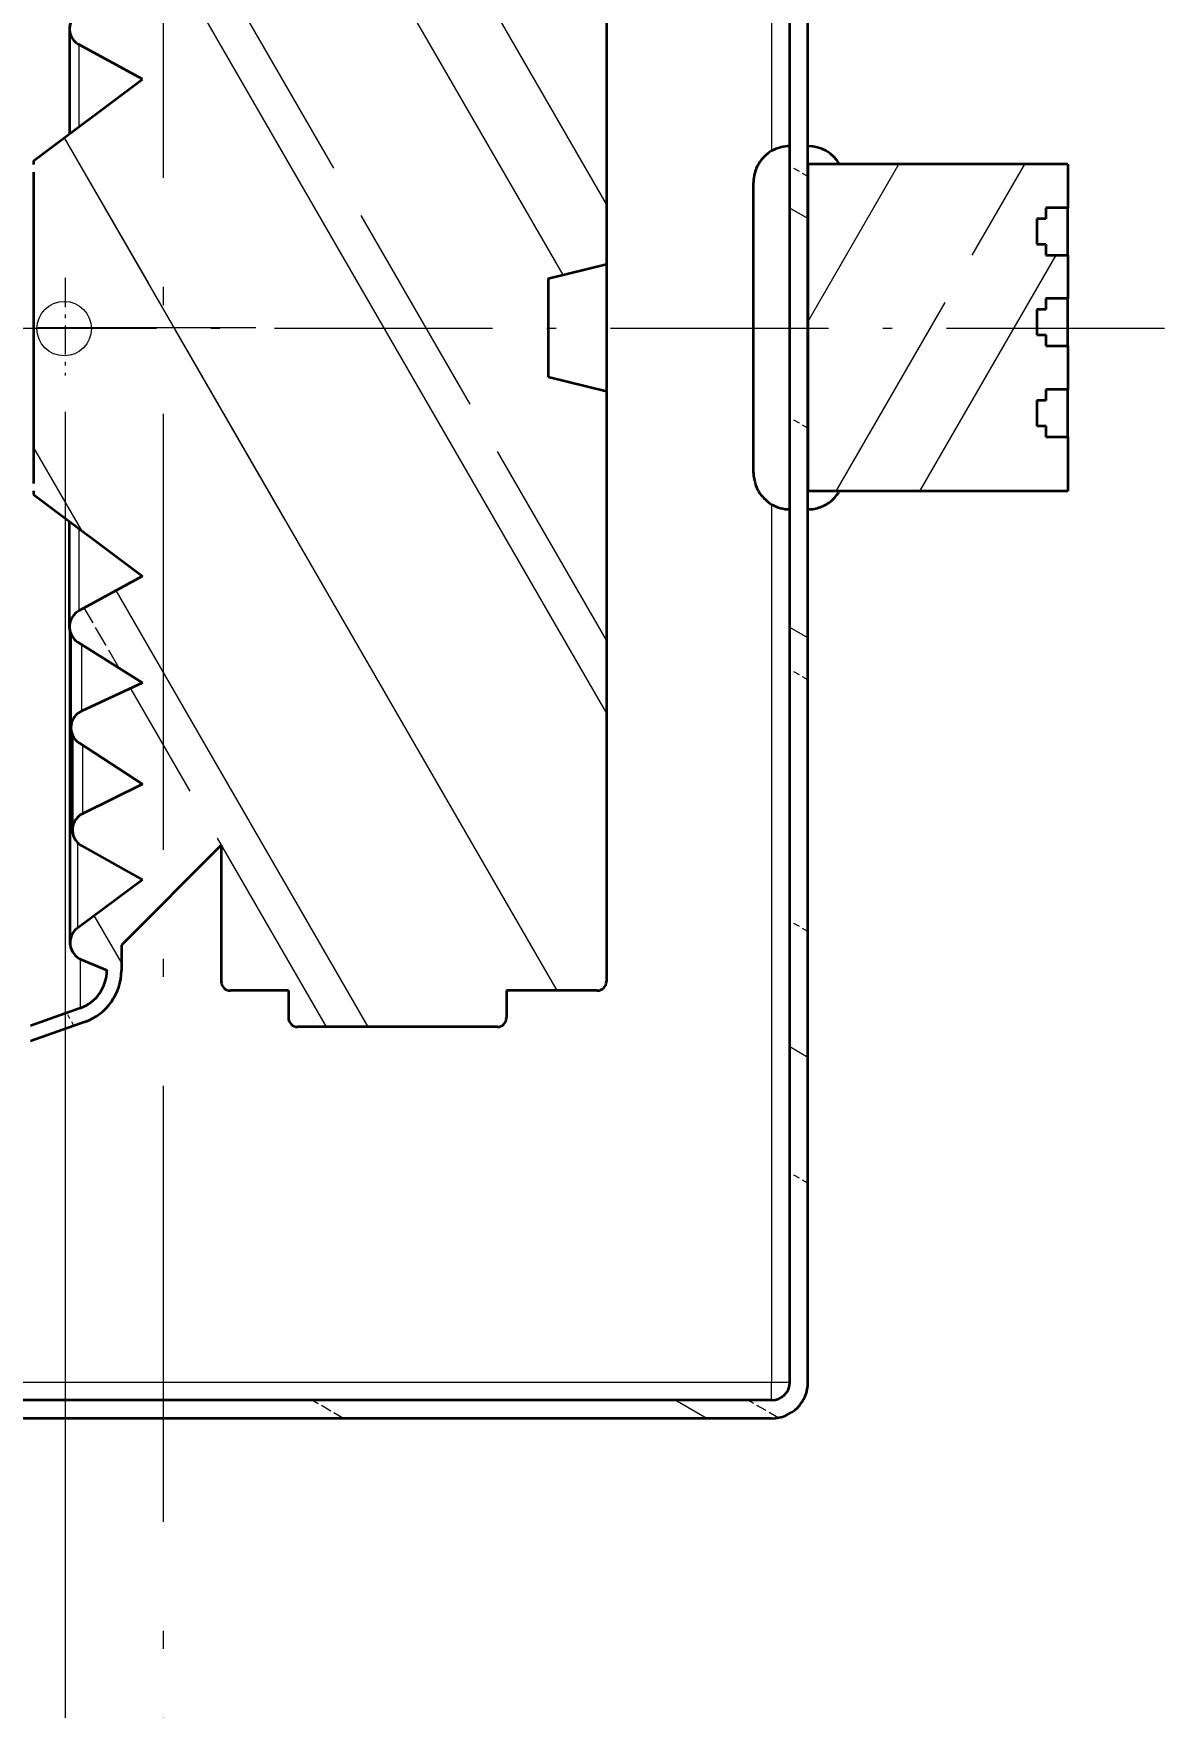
# Model space of a CAD drawing. Extents: x 23 to 587, y 4 to 413.
# Drawn here: x 187.11 to 218.24, y 102.56 to 148.64 of the extents above; entities that cross this region are included whole.
import ezdxf
from ezdxf.enums import TextEntityAlignment as Align

# ---------------------------------------------------------------- set-up
doc = ezdxf.new("R2010")
doc.units = 0
doc.linetypes.add('DASHDOT', pattern=[18.5, 12, -3, 0.5, -3])
doc.linetypes.add('DASHED', pattern=[15, 12, -3])
doc.layers.get('0').update_dxf_attribs({"lineweight": 13})
doc.styles.get("Standard").update_dxf_attribs({"font": 'isocp.shx'})
doc.dimstyles.get("Standard").update_dxf_attribs({"dimtxt": 2.5, "dimasz": 2.5, "dimexe": 1.25, "dimexo": 0.625, "dimtad": 1, "dimtxsty": 'Standard', "dimcen": 2.5, "dimadec": 0, "dimazin": 0, "dimtfac": 1, "dimtmove": 0, "dimatfit": 0, "dimfxl": 0, "dimarcsym": 0})

# ---------------------------------------------------------------- blocks, each defined once
blk = doc.blocks.new('*D509')
at = {"color": 7, "lineweight": 13}
for p, q in [((187.975, 138.232), (187.975, 96.024)), ((162.745, 98.024), (195.675, 98.024))]:
    blk.add_line(p, q, dxfattribs=at)
at = {"color": 7, "lineweight": 13, "ltscale": 0.156243}
blk.add_line((190.675, 102.273), (190.675, 96.024), dxfattribs=at)
at = {"color": 7, "lineweight": 13}
for points in [[(186.043, 97.506), (187.975, 98.024), (186.043, 98.541)], [(192.606, 98.541), (190.675, 98.024), (192.606, 97.506)]]:
    blk.add_lwpolyline(points, dxfattribs=at)
for s, height, width, p, p2 in [('[', 2.5, 1.552524, (171.6, 100.024), (172.571, 100.024)), (']', 2.5, 1.552524, (182.868, 100.024), (183.838, 100.024)), ('5.4', 2.5, 1.419405, (162.745, 100.024), (168.6, 100.024)), ('0.21', 2.5, 1.619006, (173.571, 100.024), (181.868, 100.024)), ('/', 1, 1.818182, (169.6, 100.774), (170.6, 100.774))]:
    blk.add_text(s, height=height, dxfattribs=dict(at, width=width)).set_placement(p, p2, align=Align.FIT)
blk = doc.blocks.new('BLOCK6963')
at = {"color": 7, "linetype": 'DASHDOT', "lineweight": 13}
for p, q in [((23.5, 15.65), (23.5, -15.55)), ((39.1, 0.05), (7.9, 0.05))]:
    blk.add_line(p, q, dxfattribs=at)
blk = doc.blocks.new('BLOCK7005')
at = {"color": 7, "linetype": 'DASHDOT', "lineweight": 13}
for p, q in [((0, 13), (0, -13)), ((89.128, 0), (-13, 0))]:
    blk.add_line(p, q, dxfattribs=at)
blk = doc.blocks.new('BLOCK7007')
at = {"color": 7, "lineweight": 13}
for p, q in [((67.5, 58), (67.5, 9.782)), ((67.5, -9.682), (67.5, -58)), ((13, -58), (67.5, -58))]:
    blk.add_line(p, q, dxfattribs=at)
at = {"color": 7, "lineweight": 35}
for p, q in [((68.5, -58), (68.5, 58)), ((69.5, -58), (69.5, 58)), ((58.4, 36.05), (58.4, 3.545)), ((58.4, -3.445), (58.4, -35.95)), ((67.5, -59), (1.5, -59)), ((67.5, -60), (1.5, -60))]:
    blk.add_line(p, q, dxfattribs=at)
at = {"color": 7, "lineweight": 35, "ltscale": 0.099596}
for p, q in [((32.862, 13.735), (29.36, 15.635)), ((32.862, -13.635), (29.36, -15.535))]:
    blk.add_line(p, q, dxfattribs=at)
at = {"color": 7, "lineweight": 13, "ltscale": 0.113236}
for p, q in [((29.36, 15.635), (29.36, 11.106)), ((29.36, -11.006), (29.36, -15.535))]:
    blk.add_line(p, q, dxfattribs=at)
at = {"color": 7, "lineweight": 35, "ltscale": 0.187584}
for p, q in [((26.862, 9.23), (32.862, 13.735)), ((26.862, -9.13), (32.862, -13.635))]:
    blk.add_line(p, q, dxfattribs=at)
at = {"color": 7, "lineweight": 35, "ltscale": 0.004881}
for p, q in [((26.862, 9.23), (26.862, 9.035)), ((26.862, -8.935), (26.862, -9.13))]:
    blk.add_line(p, q, dxfattribs=at)
at = {"color": 7, "lineweight": 35, "ltscale": 0.030604}
blk.add_line((68.5, 8.826), (68.5, 10.05), dxfattribs=at)
at = {"color": 7, "lineweight": 35, "ltscale": 0.428581}
blk.add_line((26.862, 8.622), (26.862, -8.522), dxfattribs=at)
at = {"color": 7, "lineweight": 35, "ltscale": 0.469396}
blk.add_line((68.5, -9.95), (68.5, 8.826), dxfattribs=at)
at = {"color": 7, "lineweight": 35, "ltscale": 0.3575}
for p, q in [((83.8, 9.05), (69.5, 9.05)), ((83.8, -8.95), (69.5, -8.95))]:
    blk.add_line(p, q, dxfattribs=at)
at = {"color": 7, "lineweight": 35, "ltscale": 0.45}
blk.add_line((69.5, 9.05), (69.5, -8.95), dxfattribs=at)
at = {"color": 7, "lineweight": 35, "ltscale": 0.06}
for p, q in [((83.8, 9.05), (83.8, 6.65)), ((83.8, 4.05), (83.8, 1.65)), ((83.8, -0.95), (83.8, -3.35))]:
    blk.add_line(p, q, dxfattribs=at)
at = {"color": 7, "lineweight": 35, "ltscale": 0.024483}
blk.add_line((66.5, 7.071), (66.5, 8.05), dxfattribs=at)
at = {"color": 7, "lineweight": 35, "ltscale": 0.375517}
blk.add_line((66.5, -7.95), (66.5, 7.071), dxfattribs=at)
at = {"color": 7, "lineweight": 35, "ltscale": 0.03}
for p, q in [((83.8, 6.65), (82.6, 6.65)), ((82.6, 4.05), (83.8, 4.05)), ((83.8, 1.65), (82.6, 1.65)), ((82.6, -0.95), (83.8, -0.95)), ((83.8, -3.35), (82.6, -3.35)), ((82.6, -5.95), (83.8, -5.95))]:
    blk.add_line(p, q, dxfattribs=at)
at = {"color": 7, "lineweight": 35, "ltscale": 0.015}
for p, q in [((82.6, 6.65), (82.6, 6.05)), ((82.6, 4.65), (82.6, 4.05)), ((82.6, 1.65), (82.6, 1.05)), ((82.6, -0.35), (82.6, -0.95)), ((82.6, -3.35), (82.6, -3.95)), ((82.6, -5.35), (82.6, -5.95))]:
    blk.add_line(p, q, dxfattribs=at)
at = {"color": 7, "lineweight": 35, "ltscale": 0.065}
for p, q in [((83.8, 4.05), (83.8, 6.65)), ((83.8, -0.95), (83.8, 1.65)), ((83.8, -5.95), (83.8, -3.35))]:
    blk.add_line(p, q, dxfattribs=at)
at = {"color": 7, "lineweight": 35, "ltscale": 0.0125}
for p, q in [((82.6, 6.05), (82.1, 6.05)), ((82.1, 4.65), (82.6, 4.65)), ((82.6, 1.05), (82.1, 1.05)), ((82.1, -0.35), (82.6, -0.35)), ((82.6, -3.95), (82.1, -3.95)), ((82.1, -5.35), (82.6, -5.35))]:
    blk.add_line(p, q, dxfattribs=at)
at = {"color": 7, "lineweight": 35, "ltscale": 0.035}
for p, q in [((82.1, 6.05), (82.1, 4.65)), ((82.1, 1.05), (82.1, -0.35)), ((82.1, -3.95), (82.1, -5.35))]:
    blk.add_line(p, q, dxfattribs=at)
at = {"color": 7, "lineweight": 35, "ltscale": 0.082569}
for p, q in [((55.193, 2.756), (58.4, 3.545)), ((55.193, -2.656), (58.4, -3.445))]:
    blk.add_line(p, q, dxfattribs=at)
at = {"color": 7, "lineweight": 35, "ltscale": 0.129275}
blk.add_line((58.4, 3.545), (58.4, -1.626), dxfattribs=at)
at = {"color": 7, "lineweight": 35, "ltscale": 0.135291}
blk.add_line((55.193, 2.756), (55.193, -2.656), dxfattribs=at)
at = {"color": 7, "lineweight": 35, "ltscale": 0.045489}
blk.add_line((58.4, -1.626), (58.4, -3.445), dxfattribs=at)
at = {"color": 7, "lineweight": 35, "ltscale": 0.075}
blk.add_line((83.8, -5.95), (83.8, -8.95), dxfattribs=at)
at = {"color": 7, "lineweight": 35, "ltscale": 0.128751}
blk.add_line((28.921, -21.957), (28.921, -16.807), dxfattribs=at)
at = {"color": 7, "lineweight": 35, "ltscale": 0.105272}
blk.add_line((29.303, -17.26), (32.862, -19.51), dxfattribs=at)
at = {"color": 7, "lineweight": 13, "ltscale": 0.091954}
blk.add_line((29.501, -17.386), (29.501, -21.064), dxfattribs=at)
at = {"color": 7, "lineweight": 35, "ltscale": 0.092567}
blk.add_line((32.862, -19.51), (29.501, -21.064), dxfattribs=at)
at = {"color": 7, "lineweight": 35, "ltscale": 0.104117}
blk.add_line((29.374, -22.809), (32.862, -25.085), dxfattribs=at)
at = {"color": 7, "lineweight": 13, "ltscale": 0.0944}
blk.add_line((29.565, -22.935), (29.565, -26.71), dxfattribs=at)
at = {"color": 7, "lineweight": 35, "ltscale": 0.091892}
blk.add_line((32.862, -25.085), (29.565, -26.71), dxfattribs=at)
at = {"color": 7, "lineweight": 13, "ltscale": 0.117852}
blk.add_line((29.279, -28.293), (29.279, -33.007), dxfattribs=at)
at = {"color": 7, "lineweight": 35, "ltscale": 0.095878}
blk.add_line((29.517, -28.479), (32.862, -30.357), dxfattribs=at)
at = {"color": 7, "lineweight": 35, "ltscale": 0.194454}
blk.add_line((37.2, -28.45), (31.7, -33.95), dxfattribs=at)
at = {"color": 7, "lineweight": 35, "ltscale": 0.1875}
blk.add_line((37.2, -28.45), (37.2, -35.95), dxfattribs=at)
at = {"color": 7, "lineweight": 35, "ltscale": 0.111413}
blk.add_line((32.862, -30.357), (29.279, -33.007), dxfattribs=at)
at = {"color": 7, "lineweight": 35, "ltscale": 0.034646}
blk.add_line((31.7, -33.95), (31.7, -35.336), dxfattribs=at)
at = {"color": 7, "lineweight": 13, "ltscale": 0.067366}
blk.add_line((29.44, -34.713), (29.44, -37.408), dxfattribs=at)
at = {"color": 7, "lineweight": 35, "ltscale": 0.038226}
blk.add_line((29.489, -34.734), (30.9, -35.322), dxfattribs=at)
at = {"color": 7, "lineweight": 35, "ltscale": 0.000333596}
blk.add_line((30.9, -35.322), (30.9, -35.336), dxfattribs=at)
at = {"color": 7, "lineweight": 35, "ltscale": 0.08}
blk.add_line((40.9, -36.45), (37.7, -36.45), dxfattribs=at)
at = {"color": 7, "lineweight": 35, "ltscale": 0.0375}
for p, q in [((40.9, -36.45), (40.9, -37.95)), ((52.9, -36.45), (52.9, -37.95))]:
    blk.add_line(p, q, dxfattribs=at)
at = {"color": 7, "lineweight": 35, "ltscale": 0.125}
blk.add_line((57.9, -36.45), (52.9, -36.45), dxfattribs=at)
at = {"color": 7, "lineweight": 35, "ltscale": 0.072736}
blk.add_line((29.44, -37.408), (26.7, -38.386), dxfattribs=at)
at = {"color": 7, "lineweight": 35, "ltscale": 0.079879}
blk.add_line((29.709, -38.161), (26.7, -39.236), dxfattribs=at)
at = {"color": 7, "lineweight": 35, "ltscale": 0.275}
blk.add_line((52.4, -38.45), (41.4, -38.45), dxfattribs=at)
at = {"color": 7, "lineweight": 13, "ltscale": 0.025}
for p, q in [((67.5, -59), (67.5, -58)), ((67.5, -58), (68.5, -58))]:
    blk.add_line(p, q, dxfattribs=at)
at = {"color": 7, "lineweight": 35}
for centre, radius, start, end in [((29.837, 16.514), 1, 152.10611, 241.51517), ((69.5, 8.05), 2, 30.02761, 89.99997), ((29.837, -16.414), 1, 118.48483, 207.89389), ((29.837, -16.414), 1, 207.89469, 237.69361), ((29.921, -21.972), 1, 114.81634, 206.35783), ((29.965, -21.96), 1.045, 176.56205, 205.86252), ((29.921, -21.972), 1, 206.35873, 236.86813), ((30.007, -27.607), 1, 116.24032, 190.91192), ((30.007, -27.607), 1, 190.91214, 240.69231), ((29.874, -33.811), 1, 126.49196, 186.93088), ((29.874, -33.811), 1, 186.9309, 247.36196), ((28.7, -35.336), 2.2, 289.65389, 359.99994), ((28.7, -35.336), 3, 289.65388, 359.99996), ((37.7, -35.95), 0.5, 179.99999, 270), ((57.9, -35.95), 0.5, 269.99999, 0), ((41.4, -37.95), 0.5, 179.99999, 270), ((52.4, -37.95), 0.5, 269.99999, 0), ((67.5, -58), 1, 270, 360), ((67.5, -58), 2, 270, 360)]:
    blk.add_arc(centre, radius, start, end, dxfattribs=at)
for points, knots in [([(28.953, 16.982), (28.848, 16.784), (28.833, 16.378), (28.839, 15.719), (28.836, 14.89), (28.837, 13.749), (28.837, 12.322), (28.837, 11.279), (28.837, 10.714)], [0, 0, 0, 0, 0.668635, 1.159565, 1.99823, 3.147839, 4.584476, 6.278252, 6.278252, 6.278252, 6.278252]), ([(68.5, 10.05), (68.325, 10.05), (67.977, 10.002), (67.484, 9.803), (67.072, 9.474), (66.746, 9.062), (66.552, 8.571), (66.5, 8.221), (66.5, 8.041)], [0, 0, 0, 0, 0.521954, 1.043909, 1.574386, 2.087219, 2.601173, 3.138966, 3.138966, 3.138966, 3.138966]), ([(66.5, -7.917), (66.5, -8.109), (66.561, -8.465), (66.742, -8.962), (67.074, -9.364), (67.478, -9.702), (67.978, -9.901), (68.325, -9.95), (68.5, -9.95)], [0, 0, 0, 0, 0.572215, 1.073965, 1.569043, 2.116183, 2.638137, 3.160092, 3.160092, 3.160092, 3.160092]), ([(69.5, -9.95), (69.616, -9.95), (69.849, -9.928), (70.187, -9.838), (70.507, -9.691), (70.794, -9.484), (71.04, -9.236), (71.176, -9.047), (71.232, -8.95)], [0, 0, 0, 0, 0.347603, 0.697906, 1.04551, 1.398067, 1.753643, 2.090389, 2.090389, 2.090389, 2.090389]), ([(28.953, -16.882), (28.855, -16.697), (28.831, -16.292), (28.84, -15.632), (28.836, -14.788), (28.838, -13.649), (28.837, -12.221), (28.837, -11.178), (28.837, -10.613)], [0, 0, 0, 0, 0.623748, 1.165619, 1.999254, 3.149062, 4.585899, 6.27986, 6.27986, 6.27986, 6.27986]), ([(28.881, -33.932), (28.875, -33.882), (28.873, -33.807), (28.874, -33.689), (28.874, -33.561), (28.874, -33.38), (28.874, -33.148), (28.874, -32.865), (28.874, -32.531), (28.874, -32.148), (28.874, -31.715), (28.874, -31.234), (28.874, -30.705), (28.874, -30.128), (28.874, -29.506), (28.874, -28.838), (28.874, -28.126), (28.874, -27.37), (28.874, -26.573), (28.874, -25.735), (28.874, -24.857), (28.874, -23.942), (28.874, -22.989), (28.874, -22.001), (28.874, -20.98), (28.874, -19.926), (28.874, -18.841), (28.874, -17.728), (28.874, -16.976), (28.874, -16.596)], [0, 0, 0, 0, 0.14938, 0.224461, 0.353977, 0.535055, 0.767304, 1.050438, 1.384024, 1.767549, 2.200427, 2.681995, 3.211514, 3.788175, 4.411092, 5.079312, 5.791811, 6.547498, 7.345215, 8.183739, 9.061787, 9.978012, 10.931012, 11.919325, 12.941439, 13.995787, 15.080754, 16.194678, 17.335852, 17.335852, 17.335852, 17.335852]), ([(29.025, -27.797), (29.011, -27.726), (29.006, -27.635), (29.007, -27.508), (29.007, -27.404), (29.007, -27.256), (29.007, -27.067), (29.007, -26.837), (29.007, -26.566), (29.007, -26.255), (29.007, -25.903), (29.007, -25.511), (29.007, -25.08), (29.007, -24.612), (29.007, -24.105), (29.007, -23.562), (29.007, -22.982), (29.007, -22.584), (29.007, -22.379)], [0, 0, 0, 0, 0.214719, 0.274118, 0.379752, 0.527416, 0.71621, 0.94642, 1.217676, 1.529569, 1.881724, 2.273483, 2.704261, 3.1734, 3.680185, 4.223842, 4.803542, 5.4184, 5.4184, 5.4184, 5.4184])]:
    blk.add_open_spline(points, degree=3, knots=knots, dxfattribs=at)
blk = doc.blocks.new('BLOCK7049')
at = {"color": 7, "linetype": 'DASHED', "lineweight": 13}
for p, q in [((58.4, 6.848), (40.9, 37.159)), ((58.4, -17.152), (31.39, 29.631)), ((55.685, -36.45), (28.571, 10.513)), ((42.984, -38.45), (32.22, -19.807))]:
    blk.add_line(p, q, dxfattribs=at)
at = {"color": 7, "lineweight": 13}
for p, q in [((56.026, 2.961), (37.2, 35.568)), ((58.4, -21.152), (31.98, 24.61)), ((55.685, -36.45), (28.571, 10.513)), ((45.293, -38.45), (31.419, -14.418))]:
    blk.add_line(p, q, dxfattribs=at)
at = {"color": 7, "lineweight": 13, "ltscale": 0.132701}
blk.add_line((29.516, -11.123), (26.862, -6.526), dxfattribs=at)
at = {"color": 7, "linetype": 'DASHED', "lineweight": 13, "ltscale": 0.096061}
blk.add_line((31.581, -18.7), (29.66, -15.373), dxfattribs=at)
at = {"color": 7, "lineweight": 13, "ltscale": 0.07464}
blk.add_line((31.7, -34.906), (30.207, -32.32), dxfattribs=at)
at = {"color": 7, "linetype": 'DASHED', "lineweight": 13, "ltscale": 0.020331}
blk.add_line((29.088, -38.383), (28.682, -37.678), dxfattribs=at)
blk = doc.blocks.new('BLOCK7050')
at = {"color": 7, "linetype": 'DASHED', "lineweight": 13, "ltscale": 0.028868}
for p, q in [((69.5, 8.372), (68.5, 8.949)), ((69.5, -5.485), (68.5, -4.907)), ((69.5, -19.341), (68.5, -18.764)), ((69.5, -33.198), (68.5, -32.62)), ((69.5, -47.054), (68.5, -46.477))]:
    blk.add_line(p, q, dxfattribs=at)
at = {"color": 7, "lineweight": 13, "ltscale": 0.028868}
for p, q in [((69.5, 6.062), (68.5, 6.64)), ((69.5, -40.126), (68.5, -39.549))]:
    blk.add_line(p, q, dxfattribs=at)
at = {"color": 7, "lineweight": 13, "ltscale": 0.028867}
blk.add_line((69.5, -17.032), (68.5, -16.455), dxfattribs=at)
at = {"color": 7, "linetype": 'DASHED', "lineweight": 13, "ltscale": 0.05}
blk.add_line((43.923, -60), (42.191, -59), dxfattribs=at)
at = {"color": 7, "lineweight": 13, "ltscale": 0.05}
blk.add_line((63.923, -60), (62.191, -59), dxfattribs=at)
at = {"color": 7, "linetype": 'DASHED', "lineweight": 13, "ltscale": 0.048316}
blk.add_line((67.865, -59.966), (66.191, -59), dxfattribs=at)
blk = doc.blocks.new('BLOCK7051')
at = {"color": 7, "lineweight": 13, "ltscale": 0.250351}
blk.add_line((69.5, 0.378), (74.507, 9.05), dxfattribs=at)
at = {"color": 7, "linetype": 'DASHED', "lineweight": 13}
blk.add_line((71.043, -8.95), (81.435, 9.05), dxfattribs=at)
at = {"color": 7, "lineweight": 13, "ltscale": 0.375278}
blk.add_line((75.662, -8.95), (83.167, 4.05), dxfattribs=at)

msp = doc.modelspace()

# ---------------------------------------------------------------- linework, layer by layer
at = {"color": 7, "linetype": 'DASHDOT', "lineweight": 13}
msp.add_line((190.6746, 175.1685), (190.6746, 103.2733), dxfattribs=at)
at = {"color": 7, "linetype": 'DASHDOT', "lineweight": 13, "ltscale": 0.067012}
msp.add_line((187.9746, 141.912), (187.9746, 139.2315), dxfattribs=at)
at = {"color": 7, "lineweight": 13}
msp.add_circle((187.9514, 140.5185), 0.75, dxfattribs=at)

# ---------------------------------------------------------------- block references
at = {"lineweight": 0, "xscale": 0.5, "yscale": 0.5, "zscale": 0.5}
for name in ['BLOCK7007', 'BLOCK7050', 'BLOCK7049', 'BLOCK6963', 'BLOCK7005', 'BLOCK7051']:
    msp.add_blockref(name, (173.6746, 140.5185), dxfattribs=at)

# ---------------------------------------------------------------- dimensions: what is measured, and where the dimension line sits
at = {"color": 0, "lineweight": 0}
dim = msp.add_linear_dim(base=(190.6746, 98.0236), p1=(187.9746, 139.2315), p2=(190.6746, 103.2733), angle=359.99809, dimstyle='Standard', override={"dimlfac": 2}, dxfattribs=at)
dim.commit()
dim.dimension.update_dxf_attribs({"geometry": '*D509', "text_midpoint": (173.2917, 98.0236), "dimtype": 160})

doc.saveas('drawing.dxf')
